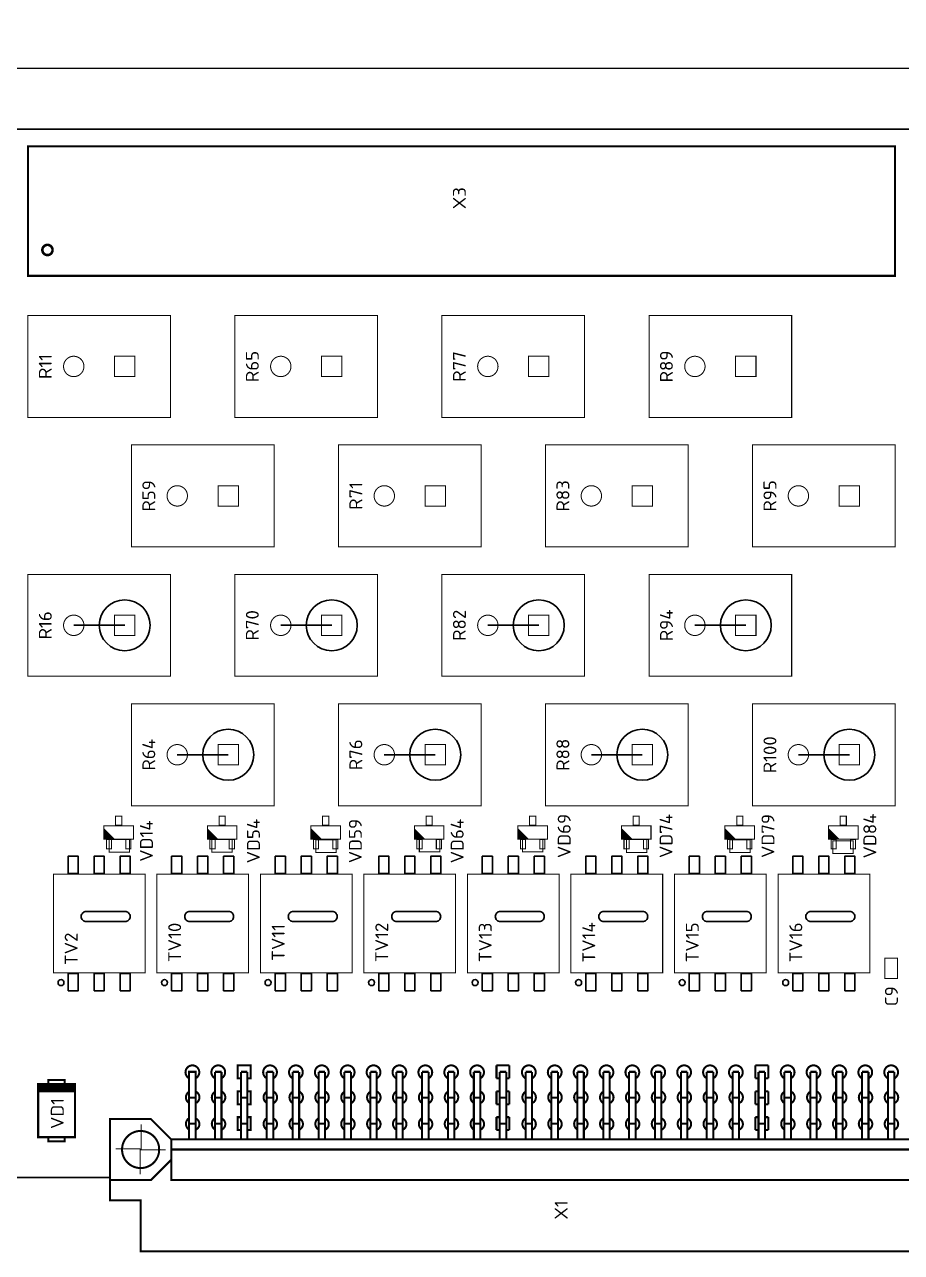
# Model space of a CAD drawing. Header units: millimetres. Extents: x -170 to 383, y 423 to 850.
# Drawn here: x -32.5 to 53.5, y 729.8 to 850.3 of the extents above; entities that cross this region are included whole.
import ezdxf
from ezdxf.enums import TextEntityAlignment as Align

# ---------------------------------------------------------------- set-up
doc = ezdxf.new("R2010")
doc.units = ezdxf.units.MM
doc.layers.add('BOARD', color=7, linetype='Continuous', lineweight=35)
doc.layers.add('TOP', color=7, linetype='Continuous', lineweight=35)
doc.layers.add('РАЗМЕРЫ', color=7, linetype='Continuous')
doc.styles.get("Standard").update_dxf_attribs({"font": 'txt.shx'})
doc.styles.add('ГОСТ 2.304', font='CS_Gost2304.shx')
doc.dimstyles.new('ЕСКД', dxfattribs={"dimscale": 0, "dimtxt": 3, "dimasz": 3, "dimexe": 1.25, "dimexo": 0, "dimtad": 1, "dimtoh": 1, "dimdec": 3, "dimrnd": 0.5, "dimtxsty": 'ГОСТ 2.304', "dimcen": 5, "dimadec": 3, "dimazin": 2, "dimtfac": 0.75, "dimtdec": 4, "dimtmove": 1, "dimatfit": 3, "dimfxl": 1, "dimtolj": 1, "dimarcsym": 0})

# ---------------------------------------------------------------- blocks, each defined once
blk = doc.blocks.new('*D57')
at = {"layer": 'Defpoints', "color": 0}
for p in [(73.25, 846), (-160, 840), (73.25, 840)]:
    blk.add_point(p, dxfattribs=at)
at = {"layer": 'РАЗМЕРЫ', "color": 0, "lineweight": -2}
for p, q in [((-160, 840), (-160, 847.25)), ((73.25, 840), (73.25, 847.25)), ((-157, 846), (70.25, 846))]:
    blk.add_line(p, q, dxfattribs=at)
at = {"layer": 'РАЗМЕРЫ', "color": 0}
for points in [[(-157, 846.5), (-157, 845.5), (-160, 846)], [(70.25, 845.5), (70.25, 846.5), (73.25, 846)]]:
    blk.add_solid(points, dxfattribs=at)
at = {"layer": 'РАЗМЕРЫ', "color": 0, "insert": (-43.38, 848.3), "char_height": 3, "attachment_point": 5, "style": 'ГОСТ 2.304'}
blk.add_mtext('\\A1;233*', dxfattribs=at)

msp = doc.modelspace()

# ---------------------------------------------------------------- linework, layer by layer
at = {"layer": 'BOARD'}
for p, q in [((-160, 840), (73.25, 840)), ((-24.15, 737.13), (-160, 737.13))]:
    msp.add_line(p, q, dxfattribs=at)
for points in [[(-26.479, 762.25), (-22.679, 762.25, 0.414214), (-22.179, 762.75, 0.414214), (-22.679, 763.25), (-26.479, 763.25, 0.414214), (-26.979, 762.75, 0.414214), (-26.479, 762.25)], [(-16.319, 762.25), (-12.519, 762.25, 0.414214), (-12.019, 762.75, 0.414214), (-12.519, 763.25), (-16.319, 763.25, 0.414214), (-16.819, 762.75, 0.414214), (-16.319, 762.25)], [(-6.159, 762.25), (-2.359, 762.25, 0.414214), (-1.859, 762.75, 0.414214), (-2.359, 763.25), (-6.159, 763.25, 0.414214), (-6.659, 762.75, 0.414214), (-6.159, 762.25)], [(4.001, 762.25), (7.801, 762.25, 0.414214), (8.301, 762.75, 0.414214), (7.801, 763.25), (4.001, 763.25, 0.414214), (3.501, 762.75, 0.414214), (4.001, 762.25)], [(14.161, 762.25), (17.961, 762.25, 0.414214), (18.461, 762.75, 0.414214), (17.961, 763.25), (14.161, 763.25, 0.414214), (13.661, 762.75, 0.414214), (14.161, 762.25)], [(24.321, 762.25), (28.121, 762.25, 0.414214), (28.621, 762.75, 0.414214), (28.121, 763.25), (24.321, 763.25, 0.414214), (23.821, 762.75, 0.414214), (24.321, 762.25)], [(34.481, 762.25), (38.281, 762.25, 0.414214), (38.781, 762.75, 0.414214), (38.281, 763.25), (34.481, 763.25, 0.414214), (33.981, 762.75, 0.414214), (34.481, 762.25)], [(44.641, 762.25), (48.441, 762.25, 0.414214), (48.941, 762.75, 0.414214), (48.441, 763.25), (44.641, 763.25, 0.414214), (44.141, 762.75, 0.414214), (44.641, 762.25)]]:
    msp.add_lwpolyline(points, format="xyb", dxfattribs=at)
at = {"layer": 'TOP'}
for p, q in [((-22.714, 791.325), (-27.714, 791.325)), ((-2.394, 791.325), (-7.394, 791.325)), ((17.926, 791.325), (12.926, 791.325)), ((38.246, 791.325), (33.246, 791.325)), ((-12.554, 778.625), (-17.554, 778.625)), ((7.766, 778.625), (2.766, 778.625)), ((28.086, 778.625), (23.086, 778.625)), ((48.406, 778.625), (43.406, 778.625))]:
    msp.add_line(p, q, dxfattribs=at)
for points, const_width in [([(52.891, 825.615), (-32.199, 825.615), (-32.199, 838.315), (52.891, 838.315), (52.891, 825.615)], 0.2), ([(-18.214, 811.725), (-32.214, 811.725), (-32.214, 821.725), (-18.214, 821.725), (-18.214, 811.725)], 0.1), ([(2.106, 811.725), (-11.894, 811.725), (-11.894, 821.725), (2.106, 821.725), (2.106, 811.725)], 0.1), ([(22.426, 811.725), (8.426, 811.725), (8.426, 821.725), (22.426, 821.725), (22.426, 811.725)], 0.1), ([(42.746, 811.725), (28.746, 811.725), (28.746, 821.725), (42.746, 821.725), (42.746, 811.725)], 0.1), ([(-21.714, 815.725), (-23.714, 815.725), (-23.714, 817.725), (-21.714, 817.725), (-21.714, 815.725)], 0.1), ([(-1.394, 815.725), (-3.394, 815.725), (-3.394, 817.725), (-1.394, 817.725), (-1.394, 815.725)], 0.1), ([(18.926, 815.725), (16.926, 815.725), (16.926, 817.725), (18.926, 817.725), (18.926, 815.725)], 0.1), ([(39.246, 815.725), (37.246, 815.725), (37.246, 817.725), (39.246, 817.725), (39.246, 815.725)], 0.1), ([(-8.054, 799.025), (-22.054, 799.025), (-22.054, 809.025), (-8.054, 809.025), (-8.054, 799.025)], 0.1), ([(12.266, 799.025), (-1.734, 799.025), (-1.734, 809.025), (12.266, 809.025), (12.266, 799.025)], 0.1), ([(32.586, 799.025), (18.586, 799.025), (18.586, 809.025), (32.586, 809.025), (32.586, 799.025)], 0.1), ([(52.906, 799.025), (38.906, 799.025), (38.906, 809.025), (52.906, 809.025), (52.906, 799.025)], 0.1), ([(-11.554, 803.025), (-13.554, 803.025), (-13.554, 805.025), (-11.554, 805.025), (-11.554, 803.025)], 0.1), ([(8.766, 803.025), (6.766, 803.025), (6.766, 805.025), (8.766, 805.025), (8.766, 803.025)], 0.1), ([(29.086, 803.025), (27.086, 803.025), (27.086, 805.025), (29.086, 805.025), (29.086, 803.025)], 0.1), ([(49.406, 803.025), (47.406, 803.025), (47.406, 805.025), (49.406, 805.025), (49.406, 803.025)], 0.1), ([(-18.214, 786.325), (-32.214, 786.325), (-32.214, 796.325), (-18.214, 796.325), (-18.214, 786.325)], 0.1), ([(2.106, 786.325), (-11.894, 786.325), (-11.894, 796.325), (2.106, 796.325), (2.106, 786.325)], 0.1), ([(22.426, 786.325), (8.426, 786.325), (8.426, 796.325), (22.426, 796.325), (22.426, 786.325)], 0.1), ([(42.746, 786.325), (28.746, 786.325), (28.746, 796.325), (42.746, 796.325), (42.746, 786.325)], 0.1), ([(-21.714, 790.325), (-23.714, 790.325), (-23.714, 792.325), (-21.714, 792.325), (-21.714, 790.325)], 0.1), ([(-1.394, 790.325), (-3.394, 790.325), (-3.394, 792.325), (-1.394, 792.325), (-1.394, 790.325)], 0.1), ([(18.926, 790.325), (16.926, 790.325), (16.926, 792.325), (18.926, 792.325), (18.926, 790.325)], 0.1), ([(39.246, 790.325), (37.246, 790.325), (37.246, 792.325), (39.246, 792.325), (39.246, 790.325)], 0.1), ([(-8.054, 773.625), (-22.054, 773.625), (-22.054, 783.625), (-8.054, 783.625), (-8.054, 773.625)], 0.1), ([(12.266, 773.625), (-1.734, 773.625), (-1.734, 783.625), (12.266, 783.625), (12.266, 773.625)], 0.1), ([(32.586, 773.625), (18.586, 773.625), (18.586, 783.625), (32.586, 783.625), (32.586, 773.625)], 0.1), ([(52.906, 773.625), (38.906, 773.625), (38.906, 783.625), (52.906, 783.625), (52.906, 773.625)], 0.1), ([(-11.554, 777.625), (-13.554, 777.625), (-13.554, 779.625), (-11.554, 779.625), (-11.554, 777.625)], 0.1), ([(8.766, 777.625), (6.766, 777.625), (6.766, 779.625), (8.766, 779.625), (8.766, 777.625)], 0.1), ([(29.086, 777.625), (27.086, 777.625), (27.086, 779.625), (29.086, 779.625), (29.086, 777.625)], 0.1), ([(49.406, 777.625), (47.406, 777.625), (47.406, 779.625), (49.406, 779.625), (49.406, 777.625)], 0.1), ([(-23.609, 771.705), (-23.609, 772.605), (-23.009, 772.605), (-23.009, 771.705), (-23.609, 771.705)], 0.1), ([(-13.449, 771.705), (-13.449, 772.605), (-12.849, 772.605), (-12.849, 771.705), (-13.449, 771.705)], 0.1), ([(-3.289, 771.705), (-3.289, 772.605), (-2.689, 772.605), (-2.689, 771.705), (-3.289, 771.705)], 0.1), ([(6.871, 771.705), (6.871, 772.605), (7.471, 772.605), (7.471, 771.705), (6.871, 771.705)], 0.1), ([(17.031, 771.705), (17.031, 772.605), (17.631, 772.605), (17.631, 771.705), (17.031, 771.705)], 0.1), ([(27.191, 771.705), (27.191, 772.605), (27.791, 772.605), (27.791, 771.705), (27.191, 771.705)], 0.1), ([(37.351, 771.705), (37.351, 772.605), (37.951, 772.605), (37.951, 771.705), (37.351, 771.705)], 0.1), ([(47.511, 771.705), (47.511, 772.605), (48.111, 772.605), (48.111, 771.705), (47.511, 771.705)], 0.1), ([(-21.859, 770.355), (-24.759, 770.355), (-24.759, 771.655), (-21.859, 771.655), (-21.859, 770.355)], 0.1), ([(-24.759, 771.355), (-23.759, 770.355)], 0.1), ([(-24.759, 771.255), (-23.859, 770.355)], 0.1), ([(-24.759, 771.155), (-23.959, 770.355)], 0.1), ([(-24.759, 771.055), (-24.059, 770.355)], 0.1), ([(-11.699, 770.355), (-14.599, 770.355), (-14.599, 771.655), (-11.699, 771.655), (-11.699, 770.355)], 0.1), ([(-14.599, 771.355), (-13.599, 770.355)], 0.1), ([(-14.599, 771.255), (-13.699, 770.355)], 0.1), ([(-14.599, 771.155), (-13.799, 770.355)], 0.1), ([(-14.599, 771.055), (-13.899, 770.355)], 0.1), ([(-1.539, 770.355), (-4.439, 770.355), (-4.439, 771.655), (-1.539, 771.655), (-1.539, 770.355)], 0.1), ([(-4.439, 771.355), (-3.439, 770.355)], 0.1), ([(-4.439, 771.255), (-3.539, 770.355)], 0.1), ([(-4.439, 771.155), (-3.639, 770.355)], 0.1), ([(-4.439, 771.055), (-3.739, 770.355)], 0.1), ([(8.621, 770.355), (5.721, 770.355), (5.721, 771.655), (8.621, 771.655), (8.621, 770.355)], 0.1), ([(5.721, 771.355), (6.721, 770.355)], 0.1), ([(5.721, 771.255), (6.621, 770.355)], 0.1), ([(5.721, 771.155), (6.521, 770.355)], 0.1), ([(5.721, 771.055), (6.421, 770.355)], 0.1), ([(18.781, 770.355), (15.881, 770.355), (15.881, 771.655), (18.781, 771.655), (18.781, 770.355)], 0.1), ([(15.881, 771.355), (16.881, 770.355)], 0.1), ([(15.881, 771.255), (16.781, 770.355)], 0.1), ([(15.881, 771.155), (16.681, 770.355)], 0.1), ([(15.881, 771.055), (16.581, 770.355)], 0.1), ([(28.941, 770.355), (26.041, 770.355), (26.041, 771.655), (28.941, 771.655), (28.941, 770.355)], 0.1), ([(26.041, 771.355), (27.041, 770.355)], 0.1), ([(26.041, 771.255), (26.941, 770.355)], 0.1), ([(26.041, 771.155), (26.841, 770.355)], 0.1), ([(26.041, 771.055), (26.741, 770.355)], 0.1), ([(39.101, 770.355), (36.201, 770.355), (36.201, 771.655), (39.101, 771.655), (39.101, 770.355)], 0.1), ([(36.201, 771.355), (37.201, 770.355)], 0.1), ([(36.201, 771.255), (37.101, 770.355)], 0.1), ([(36.201, 771.155), (37.001, 770.355)], 0.1), ([(36.201, 771.055), (36.901, 770.355)], 0.1), ([(49.261, 770.355), (46.361, 770.355), (46.361, 771.655), (49.261, 771.655), (49.261, 770.355)], 0.1), ([(46.361, 771.355), (47.361, 770.355)], 0.1), ([(46.361, 771.255), (47.261, 770.355)], 0.1), ([(46.361, 771.155), (47.161, 770.355)], 0.1), ([(46.361, 771.055), (47.061, 770.355)], 0.1), ([(-24.759, 770.955), (-24.159, 770.355)], 0.1), ([(-24.759, 770.855), (-24.259, 770.355)], 0.1), ([(-24.759, 770.755), (-24.359, 770.355)], 0.1), ([(-24.759, 770.655), (-24.459, 770.355)], 0.1), ([(-24.759, 770.555), (-24.509, 770.305), (-24.509, 769.405), (-24.009, 769.405), (-24.009, 770.305), (-24.509, 770.305)], 0.1), ([(-24.759, 770.455), (-24.659, 770.355)], 0.1), ([(-22.2492, 770.3044), (-22.2492, 769.0544), (-24.2492, 769.0544), (-24.2492, 770.3044), (-22.2492, 770.3044)], 0.1), ([(-22.609, 770.305), (-22.609, 769.405), (-22.109, 769.405), (-22.109, 770.305), (-22.609, 770.305)], 0.1), ([(-14.599, 770.955), (-13.999, 770.355)], 0.1), ([(-14.599, 770.855), (-14.099, 770.355)], 0.1), ([(-14.599, 770.755), (-14.199, 770.355)], 0.1), ([(-14.599, 770.655), (-14.299, 770.355)], 0.1), ([(-14.599, 770.555), (-14.349, 770.305), (-14.349, 769.405), (-13.849, 769.405), (-13.849, 770.305), (-14.349, 770.305)], 0.1), ([(-14.599, 770.455), (-14.499, 770.355)], 0.1), ([(-12.1742, 770.3044), (-12.1742, 769.0544), (-14.1742, 769.0544), (-14.1742, 770.3044), (-12.1742, 770.3044)], 0.1), ([(-12.449, 770.305), (-12.449, 769.405), (-11.949, 769.405), (-11.949, 770.305), (-12.449, 770.305)], 0.1), ([(-4.439, 770.955), (-3.839, 770.355)], 0.1), ([(-4.439, 770.855), (-3.939, 770.355)], 0.1), ([(-4.439, 770.755), (-4.039, 770.355)], 0.1), ([(-4.439, 770.655), (-4.139, 770.355)], 0.1), ([(-4.439, 770.555), (-4.189, 770.305), (-4.189, 769.405), (-3.689, 769.405), (-3.689, 770.305), (-4.189, 770.305)], 0.1), ([(-4.439, 770.455), (-4.339, 770.355)], 0.1), ([(-1.9672, 770.2824), (-1.9672, 769.0324), (-3.9672, 769.0324), (-3.9672, 770.2824), (-1.9672, 770.2824)], 0.1), ([(-2.289, 770.305), (-2.289, 769.405), (-1.789, 769.405), (-1.789, 770.305), (-2.289, 770.305)], 0.1), ([(5.721, 770.955), (6.321, 770.355)], 0.1), ([(5.721, 770.855), (6.221, 770.355)], 0.1), ([(5.721, 770.755), (6.121, 770.355)], 0.1), ([(5.721, 770.655), (6.021, 770.355)], 0.1), ([(5.721, 770.555), (5.971, 770.305), (5.971, 769.405), (6.471, 769.405), (6.471, 770.305), (5.971, 770.305)], 0.1), ([(5.721, 770.455), (5.821, 770.355)], 0.1), ([(8.2027, 770.3338), (8.2027, 769.0838), (6.2027, 769.0838), (6.2027, 770.3338), (8.2027, 770.3338)], 0.1), ([(7.871, 770.305), (7.871, 769.405), (8.371, 769.405), (8.371, 770.305), (7.871, 770.305)], 0.1), ([(15.881, 770.955), (16.481, 770.355)], 0.1), ([(15.881, 770.855), (16.381, 770.355)], 0.1), ([(15.881, 770.755), (16.281, 770.355)], 0.1), ([(15.881, 770.655), (16.181, 770.355)], 0.1), ([(15.881, 770.555), (16.131, 770.305), (16.131, 769.405), (16.631, 769.405), (16.631, 770.305), (16.131, 770.305)], 0.1), ([(15.881, 770.455), (15.981, 770.355)], 0.1), ([(18.3293, 770.3546), (18.3293, 769.1046), (16.3293, 769.1046), (16.3293, 770.3546), (18.3293, 770.3546)], 0.1), ([(18.031, 770.305), (18.031, 769.405), (18.531, 769.405), (18.531, 770.305), (18.031, 770.305)], 0.1), ([(26.041, 770.955), (26.641, 770.355)], 0.1), ([(26.041, 770.855), (26.541, 770.355)], 0.1), ([(26.041, 770.755), (26.441, 770.355)], 0.1), ([(26.041, 770.655), (26.341, 770.355)], 0.1), ([(26.041, 770.555), (26.291, 770.305), (26.291, 769.405), (26.791, 769.405), (26.791, 770.305), (26.291, 770.305)], 0.1), ([(26.041, 770.455), (26.141, 770.355)], 0.1), ([(28.5321, 770.2965), (28.5321, 769.0465), (26.5321, 769.0465), (26.5321, 770.2965), (28.5321, 770.2965)], 0.1), ([(28.191, 770.305), (28.191, 769.405), (28.691, 769.405), (28.691, 770.305), (28.191, 770.305)], 0.1), ([(36.201, 770.955), (36.801, 770.355)], 0.1), ([(36.201, 770.855), (36.701, 770.355)], 0.1), ([(36.201, 770.755), (36.601, 770.355)], 0.1), ([(36.201, 770.655), (36.501, 770.355)], 0.1), ([(36.201, 770.555), (36.451, 770.305), (36.451, 769.405), (36.951, 769.405), (36.951, 770.305), (36.451, 770.305)], 0.1), ([(36.201, 770.455), (36.301, 770.355)], 0.1), ([(38.6795, 770.2756), (38.6795, 769.0256), (36.6795, 769.0256), (36.6795, 770.2756), (38.6795, 770.2756)], 0.1), ([(38.351, 770.305), (38.351, 769.405), (38.851, 769.405), (38.851, 770.305), (38.351, 770.305)], 0.1), ([(46.361, 770.955), (46.961, 770.355)], 0.1), ([(46.361, 770.855), (46.861, 770.355)], 0.1), ([(46.361, 770.755), (46.761, 770.355)], 0.1), ([(46.361, 770.655), (46.661, 770.355)], 0.1), ([(46.361, 770.555), (46.611, 770.305), (46.611, 769.405), (47.111, 769.405), (47.111, 770.305), (46.611, 770.305)], 0.1), ([(46.361, 770.455), (46.461, 770.355)], 0.1), ([(48.781, 770.1922), (48.781, 768.9422), (46.781, 768.9422), (46.781, 770.1922), (48.781, 770.1922)], 0.1), ([(48.511, 770.305), (48.511, 769.405), (49.011, 769.405), (49.011, 770.305), (48.511, 770.305)], 0.1), ([(-29.714, 757.215), (-20.714, 757.215), (-20.714, 766.915), (-29.714, 766.915), (-29.714, 757.215)], 0.1), ([(-19.554, 757.215), (-10.554, 757.215), (-10.554, 766.915), (-19.554, 766.915), (-19.554, 757.215)], 0.1), ([(-9.394, 757.215), (-0.394, 757.215), (-0.394, 766.915), (-9.394, 766.915), (-9.394, 757.215)], 0.1), ([(0.766, 757.215), (9.766, 757.215), (9.766, 766.915), (0.766, 766.915), (0.766, 757.215)], 0.1), ([(10.926, 757.215), (19.926, 757.215), (19.926, 766.915), (10.926, 766.915), (10.926, 757.215)], 0.1), ([(21.086, 757.215), (30.086, 757.215), (30.086, 766.915), (21.086, 766.915), (21.086, 757.215)], 0.1), ([(31.246, 757.215), (40.246, 757.215), (40.246, 766.915), (31.246, 766.915), (31.246, 757.215)], 0.1), ([(41.406, 757.215), (50.406, 757.215), (50.406, 766.915), (41.406, 766.915), (41.406, 757.215)], 0.1), ([(53.135, 756.67), (51.885, 756.67), (51.885, 758.67), (53.135, 758.67), (53.135, 756.67)], 0.1), ([(-11.308, 746.875), (-11.625, 746.875), (-11.625, 748.145), (-10.355, 748.145), (-10.355, 746.875), (-10.672, 746.875)], 0.2), ([(13.775, 746.875), (13.775, 748.145)], 0.2), ([(13.775, 748.145), (15.045, 748.145)], 0.2), ([(15.045, 748.145), (15.045, 746.875)], 0.2), ([(39.175, 746.875), (39.175, 748.145)], 0.2), ([(39.175, 748.145), (40.445, 748.145)], 0.2), ([(40.445, 748.145), (40.445, 746.875)], 0.2), ([(-16.388, 740.843), (-16.388, 747.51), (-15.752, 747.51), (-15.752, 740.843)], 0.2), ([(-13.848, 747.51), (-13.212, 747.51)], 0.2), ([(-13.848, 740.843), (-13.848, 747.51)], 0.2), ([(-13.212, 747.51), (-13.212, 740.843)], 0.2), ([(-11.308, 747.51), (-10.672, 747.51)], 0.2), ([(-11.308, 740.843), (-11.308, 747.51)], 0.2), ([(-10.672, 747.51), (-10.672, 740.843)], 0.2), ([(-8.768, 747.51), (-8.132, 747.51)], 0.2), ([(-8.768, 740.843), (-8.768, 747.51)], 0.2), ([(-8.132, 747.51), (-8.132, 740.843)], 0.2), ([(-6.228, 747.51), (-5.592, 747.51)], 0.2), ([(-6.228, 740.843), (-6.228, 747.51)], 0.2), ([(-5.592, 747.51), (-5.592, 740.843)], 0.2), ([(-3.688, 747.51), (-3.052, 747.51)], 0.2), ([(-3.688, 740.843), (-3.688, 747.51)], 0.2), ([(-3.052, 747.51), (-3.052, 740.843)], 0.2), ([(-1.148, 747.51), (-0.512, 747.51)], 0.2), ([(-1.148, 740.843), (-1.148, 747.51)], 0.2), ([(-0.512, 747.51), (-0.512, 740.843)], 0.2), ([(1.392, 747.51), (2.028, 747.51)], 0.2), ([(1.392, 740.843), (1.392, 747.51)], 0.2), ([(2.028, 747.51), (2.028, 740.843)], 0.2), ([(3.932, 747.51), (4.568, 747.51)], 0.2), ([(3.932, 740.843), (3.932, 747.51)], 0.2), ([(4.568, 747.51), (4.568, 740.843)], 0.2), ([(6.472, 747.51), (7.108, 747.51)], 0.2), ([(6.472, 740.843), (6.472, 747.51)], 0.2), ([(7.108, 747.51), (7.108, 740.843)], 0.2), ([(9.012, 747.51), (9.648, 747.51)], 0.2), ([(9.012, 740.843), (9.012, 747.51)], 0.2), ([(9.648, 747.51), (9.648, 740.843)], 0.2), ([(11.552, 747.51), (12.188, 747.51)], 0.2), ([(11.552, 740.843), (11.552, 747.51)], 0.2), ([(12.188, 747.51), (12.188, 740.843)], 0.2), ([(14.092, 747.51), (14.728, 747.51)], 0.2), ([(14.092, 740.843), (14.092, 747.51)], 0.2), ([(14.728, 747.51), (14.728, 740.843)], 0.2), ([(16.632, 747.51), (17.268, 747.51)], 0.2), ([(16.632, 740.843), (16.632, 747.51)], 0.2), ([(17.268, 747.51), (17.268, 740.843)], 0.2), ([(19.172, 747.51), (19.808, 747.51)], 0.2), ([(19.172, 740.843), (19.172, 747.51)], 0.2), ([(19.808, 747.51), (19.808, 740.843)], 0.2), ([(21.712, 747.51), (22.348, 747.51)], 0.2), ([(21.712, 740.843), (21.712, 747.51)], 0.2), ([(22.348, 747.51), (22.348, 740.843)], 0.2), ([(24.252, 747.51), (24.888, 747.51)], 0.2), ([(24.252, 740.843), (24.252, 747.51)], 0.2), ([(24.888, 747.51), (24.888, 740.843)], 0.2), ([(26.792, 747.51), (27.428, 747.51)], 0.2), ([(26.792, 740.843), (26.792, 747.51)], 0.2), ([(27.428, 747.51), (27.428, 740.843)], 0.2), ([(29.332, 747.51), (29.968, 747.51)], 0.2), ([(29.332, 740.843), (29.332, 747.51)], 0.2), ([(29.968, 747.51), (29.968, 740.843)], 0.2), ([(31.872, 747.51), (32.508, 747.51)], 0.2), ([(31.872, 740.843), (31.872, 747.51)], 0.2), ([(32.508, 747.51), (32.508, 740.843)], 0.2), ([(34.412, 747.51), (35.048, 747.51)], 0.2), ([(34.412, 740.843), (34.412, 747.51)], 0.2), ([(35.048, 747.51), (35.048, 740.843)], 0.2), ([(36.952, 747.51), (37.588, 747.51)], 0.2), ([(36.952, 740.843), (36.952, 747.51)], 0.2), ([(37.588, 747.51), (37.588, 740.843)], 0.2), ([(39.492, 747.51), (40.128, 747.51)], 0.2), ([(39.492, 740.843), (39.492, 747.51)], 0.2), ([(40.128, 747.51), (40.128, 740.843)], 0.2), ([(42.032, 747.51), (42.668, 747.51)], 0.2), ([(42.032, 740.843), (42.032, 747.51)], 0.2), ([(42.668, 747.51), (42.668, 740.843)], 0.2), ([(44.572, 747.51), (45.208, 747.51)], 0.2), ([(44.572, 740.843), (44.572, 747.51)], 0.2), ([(45.208, 747.51), (45.208, 740.843)], 0.2), ([(47.112, 747.51), (47.748, 747.51)], 0.2), ([(47.112, 740.843), (47.112, 747.51)], 0.2), ([(47.748, 747.51), (47.748, 740.843)], 0.2), ([(49.652, 747.51), (50.288, 747.51)], 0.2), ([(49.652, 740.843), (49.652, 747.51)], 0.2), ([(50.288, 747.51), (50.288, 740.843)], 0.2), ([(52.192, 747.51), (52.828, 747.51)], 0.2), ([(52.192, 740.843), (52.192, 747.51)], 0.2), ([(52.828, 747.51), (52.828, 740.843)], 0.2), ([(-31.207, 746.3), (-27.603, 746.3), (-27.603, 741.1), (-31.207, 741.1), (-31.207, 746.3)], 0.2), ([(-31.207, 746.2), (-27.603, 746.2)], 0.2), ([(-31.207, 746.1), (-27.603, 746.1)], 0.2), ([(-31.207, 746), (-27.603, 746)], 0.2), ([(-31.207, 745.9), (-27.603, 745.9)], 0.2), ([(-31.207, 745.8), (-27.603, 745.8)], 0.2), ([(-31.207, 745.7), (-27.603, 745.7)], 0.2), ([(-28.605, 746.3), (-28.605, 746.7), (-30.205, 746.7), (-30.205, 746.1)], 0.2), ([(14.092, 746.875), (13.775, 746.875)], 0.2), ([(15.045, 746.875), (14.728, 746.875)], 0.2), ([(39.492, 746.875), (39.175, 746.875)], 0.2), ([(40.445, 746.875), (40.128, 746.875)], 0.2), ([(-31.207, 745.6), (-27.603, 745.6)], 0.2), ([(-16.388, 744.97), (-15.752, 744.97)], 0.2), ([(-13.848, 744.97), (-13.212, 744.97)], 0.2), ([(-11.308, 744.335), (-11.625, 744.335), (-11.625, 745.605), (-11.308, 745.605)], 0.2), ([(-11.308, 744.97), (-10.672, 744.97)], 0.2), ([(-10.672, 745.605), (-10.355, 745.605), (-10.355, 744.335), (-10.672, 744.335)], 0.2), ([(-8.768, 744.97), (-8.132, 744.97)], 0.2), ([(-6.228, 744.97), (-5.592, 744.97)], 0.2), ([(-3.688, 744.97), (-3.052, 744.97)], 0.2), ([(-1.148, 744.97), (-0.512, 744.97)], 0.2), ([(1.392, 744.97), (2.028, 744.97)], 0.2), ([(3.932, 744.97), (4.568, 744.97)], 0.2), ([(6.472, 744.97), (7.108, 744.97)], 0.2), ([(9.012, 744.97), (9.648, 744.97)], 0.2), ([(11.552, 744.97), (12.188, 744.97)], 0.2), ([(13.775, 745.605), (14.092, 745.605)], 0.2), ([(13.775, 744.335), (13.775, 745.605)], 0.2), ([(14.092, 744.97), (14.728, 744.97)], 0.2), ([(14.728, 745.605), (15.045, 745.605)], 0.2), ([(15.045, 745.605), (15.045, 744.335)], 0.2), ([(16.632, 744.97), (17.268, 744.97)], 0.2), ([(19.172, 744.97), (19.808, 744.97)], 0.2), ([(21.712, 744.97), (22.348, 744.97)], 0.2), ([(24.252, 744.97), (24.888, 744.97)], 0.2), ([(26.792, 744.97), (27.428, 744.97)], 0.2), ([(29.332, 744.97), (29.968, 744.97)], 0.2), ([(31.872, 744.97), (32.508, 744.97)], 0.2), ([(34.412, 744.97), (35.048, 744.97)], 0.2), ([(36.952, 744.97), (37.588, 744.97)], 0.2), ([(39.175, 745.605), (39.492, 745.605)], 0.2), ([(39.175, 744.335), (39.175, 745.605)], 0.2), ([(39.492, 744.97), (40.128, 744.97)], 0.2), ([(40.128, 745.605), (40.445, 745.605)], 0.2), ([(40.445, 745.605), (40.445, 744.335)], 0.2), ([(42.032, 744.97), (42.668, 744.97)], 0.2), ([(44.572, 744.97), (45.208, 744.97)], 0.2), ([(47.112, 744.97), (47.748, 744.97)], 0.2), ([(49.652, 744.97), (50.288, 744.97)], 0.2), ([(52.192, 744.97), (52.828, 744.97)], 0.2), ([(14.092, 744.335), (13.775, 744.335)], 0.2), ([(15.045, 744.335), (14.728, 744.335)], 0.2), ([(39.492, 744.335), (39.175, 744.335)], 0.2), ([(40.445, 744.335), (40.128, 744.335)], 0.2), ([(63.85, 729.89), (-21.15, 729.89), (-21.15, 734.89), (-24.15, 734.89), (-24.15, 742.89), (-20.15, 742.89), (-18.15, 740.89), (64.85, 740.89), (66.85, 742.89), (70.85, 742.89), (70.85, 734.89), (67.85, 734.89), (67.85, 729.89), (63.85, 729.89)], 0.2), ([(-21.1, 742.355), (-21.1, 739.955), (-21.15, 739.905), (-21.15, 739.89), (-21.185, 739.855), (-21.2, 739.855), (-21.2, 737.455)], 0.1), ([(-16.388, 742.43), (-15.752, 742.43)], 0.2), ([(-13.848, 742.43), (-13.212, 742.43)], 0.2), ([(-11.308, 741.795), (-11.625, 741.795), (-11.625, 743.065), (-11.308, 743.065)], 0.2), ([(-11.308, 742.43), (-10.672, 742.43)], 0.2), ([(-10.672, 743.065), (-10.355, 743.065), (-10.355, 741.795), (-10.672, 741.795)], 0.2), ([(-8.768, 742.43), (-8.132, 742.43)], 0.2), ([(-6.228, 742.43), (-5.592, 742.43)], 0.2), ([(-3.688, 742.43), (-3.052, 742.43)], 0.2), ([(-1.148, 742.43), (-0.512, 742.43)], 0.2), ([(1.392, 742.43), (2.028, 742.43)], 0.2), ([(3.932, 742.43), (4.568, 742.43)], 0.2), ([(6.472, 742.43), (7.108, 742.43)], 0.2), ([(9.012, 742.43), (9.648, 742.43)], 0.2), ([(11.552, 742.43), (12.188, 742.43)], 0.2), ([(13.775, 741.795), (13.775, 743.065)], 0.2), ([(13.775, 743.065), (14.092, 743.065)], 0.2), ([(14.092, 742.43), (14.728, 742.43)], 0.2), ([(14.728, 743.065), (15.045, 743.065)], 0.2), ([(15.045, 743.065), (15.045, 741.795)], 0.2), ([(16.632, 742.43), (17.268, 742.43)], 0.2), ([(19.172, 742.43), (19.808, 742.43)], 0.2), ([(21.712, 742.43), (22.348, 742.43)], 0.2), ([(24.252, 742.43), (24.888, 742.43)], 0.2), ([(26.792, 742.43), (27.428, 742.43)], 0.2), ([(29.332, 742.43), (29.968, 742.43)], 0.2), ([(31.872, 742.43), (32.508, 742.43)], 0.2), ([(34.412, 742.43), (35.048, 742.43)], 0.2), ([(36.952, 742.43), (37.588, 742.43)], 0.2), ([(39.175, 741.795), (39.175, 743.065)], 0.2), ([(39.175, 743.065), (39.492, 743.065)], 0.2), ([(39.492, 742.43), (40.128, 742.43)], 0.2), ([(40.128, 743.065), (40.445, 743.065)], 0.2), ([(40.445, 743.065), (40.445, 741.795)], 0.2), ([(42.032, 742.43), (42.668, 742.43)], 0.2), ([(44.572, 742.43), (45.208, 742.43)], 0.2), ([(47.112, 742.43), (47.748, 742.43)], 0.2), ([(49.652, 742.43), (50.288, 742.43)], 0.2), ([(52.192, 742.43), (52.828, 742.43)], 0.2), ([(-28.605, 741.1), (-28.605, 740.7), (-30.205, 740.7), (-30.205, 741.1)], 0.2), ([(-18.15, 739.89), (64.85, 739.89), (64.85, 736.89), (-18.15, 736.89), (-18.15, 740.89)], 0.2), ([(14.092, 741.795), (13.775, 741.795)], 0.2), ([(15.045, 741.795), (14.728, 741.795)], 0.2), ([(39.492, 741.795), (39.175, 741.795)], 0.2), ([(40.445, 741.795), (40.128, 741.795)], 0.2), ([(-23.6, 739.955), (-21.2, 739.955), (-21.15, 739.905), (-21.15, 739.89), (-21.115, 739.855), (-18.7, 739.855)], 0.1), ([(-18.15, 738.89), (-20.15, 736.89), (-24.15, 736.89)], 0.2)]:
    msp.add_lwpolyline(points, dxfattribs=dict(at, const_width=const_width))
for points, const_width in [([(-30.294, 828.28, 1), (-30.294, 828.03, 1), (-30.294, 828.28)], 1), ([(-27.714, 817.725, 1), (-27.714, 815.725, 1), (-27.714, 817.725)], 0.1), ([(-7.394, 817.725, 1), (-7.394, 815.725, 1), (-7.394, 817.725)], 0.1), ([(12.926, 817.725, 1), (12.926, 815.725, 1), (12.926, 817.725)], 0.1), ([(33.246, 817.725, 1), (33.246, 815.725, 1), (33.246, 817.725)], 0.1), ([(-17.554, 805.025, 1), (-17.554, 803.025, 1), (-17.554, 805.025)], 0.1), ([(2.766, 805.025, 1), (2.766, 803.025, 1), (2.766, 805.025)], 0.1), ([(23.086, 805.025, 1), (23.086, 803.025, 1), (23.086, 805.025)], 0.1), ([(43.406, 805.025, 1), (43.406, 803.025, 1), (43.406, 805.025)], 0.1), ([(-27.714, 792.325, 1), (-27.714, 790.325, 1), (-27.714, 792.325)], 0.1), ([(-7.394, 792.325, 1), (-7.394, 790.325, 1), (-7.394, 792.325)], 0.1), ([(12.926, 792.325, 1), (12.926, 790.325, 1), (12.926, 792.325)], 0.1), ([(33.246, 792.325, 1), (33.246, 790.325, 1), (33.246, 792.325)], 0.1), ([(-17.554, 779.625, 1), (-17.554, 777.625, 1), (-17.554, 779.625)], 0.1), ([(2.766, 779.625, 1), (2.766, 777.625, 1), (2.766, 779.625)], 0.1), ([(23.086, 779.625, 1), (23.086, 777.625, 1), (23.086, 779.625)], 0.1), ([(43.406, 779.625, 1), (43.406, 777.625, 1), (43.406, 779.625)], 0.1), ([(-16.388, 746.875, -3.994451), (-15.752, 746.875)], 0.2), ([(-13.848, 746.875, -3.994451), (-13.212, 746.875)], 0.2), ([(-8.768, 746.875, -3.994451), (-8.132, 746.875)], 0.2), ([(-6.228, 746.875, -3.994451), (-5.592, 746.875)], 0.2), ([(-3.688, 746.875, -3.994451), (-3.052, 746.875)], 0.2), ([(-1.148, 746.875, -3.994451), (-0.512, 746.875)], 0.2), ([(1.392, 746.875, -3.994451), (2.028, 746.875)], 0.2), ([(3.932, 746.875, -3.994451), (4.568, 746.875)], 0.2), ([(6.472, 746.875, -3.994451), (7.108, 746.875)], 0.2), ([(9.012, 746.875, -3.994451), (9.648, 746.875)], 0.2), ([(11.552, 746.875, -3.994451), (12.188, 746.875)], 0.2), ([(16.632, 746.875, -3.994451), (17.268, 746.875)], 0.2), ([(19.172, 746.875, -3.994451), (19.808, 746.875)], 0.2), ([(21.712, 746.875, -3.994451), (22.348, 746.875)], 0.2), ([(24.252, 746.875, -3.994451), (24.888, 746.875)], 0.2), ([(26.792, 746.875, -3.994451), (27.428, 746.875)], 0.2), ([(29.332, 746.875, -3.994451), (29.968, 746.875)], 0.2), ([(31.872, 746.875, -3.994451), (32.508, 746.875)], 0.2), ([(34.412, 746.875, -3.994451), (35.048, 746.875)], 0.2), ([(36.952, 746.875, -3.994451), (37.588, 746.875)], 0.2), ([(42.032, 746.875, -3.994451), (42.668, 746.875)], 0.2), ([(44.572, 746.875, -3.994451), (45.208, 746.875)], 0.2), ([(47.112, 746.875, -3.994451), (47.748, 746.875)], 0.2), ([(49.652, 746.875, -3.994451), (50.288, 746.875)], 0.2), ([(52.192, 746.875, -3.994451), (52.828, 746.875)], 0.2), ([(-16.4, 744.455, -0.548946), (-16.4, 745.555)], 0.2), ([(-15.674, 744.471, 0.566199), (-15.7, 745.555)], 0.2), ([(-13.86, 744.455, -0.548946), (-13.86, 745.555)], 0.2), ([(-13.134, 744.471, 0.566199), (-13.16, 745.555)], 0.2), ([(-8.78, 744.455, -0.548946), (-8.78, 745.555)], 0.2), ([(-8.054, 744.471, 0.566199), (-8.08, 745.555)], 0.2), ([(-6.24, 744.455, -0.548946), (-6.24, 745.555)], 0.2), ([(-5.514, 744.471, 0.566199), (-5.54, 745.555)], 0.2), ([(-3.7, 744.455, -0.548946), (-3.7, 745.555)], 0.2), ([(-2.974, 744.471, 0.566199), (-3, 745.555)], 0.2), ([(-1.16, 744.455, -0.548946), (-1.16, 745.555)], 0.2), ([(-0.434, 744.471, 0.566199), (-0.46, 745.555)], 0.2), ([(1.38, 744.455, -0.548946), (1.38, 745.555)], 0.2), ([(2.106, 744.471, 0.566199), (2.08, 745.555)], 0.2), ([(3.92, 744.455, -0.548946), (3.92, 745.555)], 0.2), ([(4.646, 744.471, 0.566199), (4.62, 745.555)], 0.2), ([(6.46, 744.455, -0.548946), (6.46, 745.555)], 0.2), ([(7.186, 744.471, 0.566199), (7.16, 745.555)], 0.2), ([(9, 744.455, -0.548946), (9, 745.555)], 0.2), ([(9.726, 744.471, 0.566199), (9.7, 745.555)], 0.2), ([(11.54, 744.455, -0.548946), (11.54, 745.555)], 0.2), ([(12.266, 744.471, 0.566199), (12.24, 745.555)], 0.2), ([(16.62, 744.455, -0.548946), (16.62, 745.555)], 0.2), ([(17.346, 744.471, 0.566199), (17.32, 745.555)], 0.2), ([(19.16, 744.455, -0.548946), (19.16, 745.555)], 0.2), ([(19.886, 744.471, 0.566199), (19.86, 745.555)], 0.2), ([(21.7, 744.455, -0.548946), (21.7, 745.555)], 0.2), ([(22.426, 744.471, 0.566199), (22.4, 745.555)], 0.2), ([(24.24, 744.455, -0.548946), (24.24, 745.555)], 0.2), ([(24.966, 744.471, 0.566199), (24.94, 745.555)], 0.2), ([(26.78, 744.455, -0.548946), (26.78, 745.555)], 0.2), ([(27.506, 744.471, 0.566199), (27.48, 745.555)], 0.2), ([(29.32, 744.455, -0.548946), (29.32, 745.555)], 0.2), ([(30.046, 744.471, 0.566199), (30.02, 745.555)], 0.2), ([(31.86, 744.455, -0.548946), (31.86, 745.555)], 0.2), ([(32.586, 744.471, 0.566199), (32.56, 745.555)], 0.2), ([(34.4, 744.455, -0.548946), (34.4, 745.555)], 0.2), ([(35.126, 744.471, 0.566199), (35.1, 745.555)], 0.2), ([(36.94, 744.455, -0.548946), (36.94, 745.555)], 0.2), ([(37.666, 744.471, 0.566199), (37.64, 745.555)], 0.2), ([(42.02, 744.455, -0.548946), (42.02, 745.555)], 0.2), ([(42.746, 744.471, 0.566199), (42.72, 745.555)], 0.2), ([(44.56, 744.455, -0.548946), (44.56, 745.555)], 0.2), ([(45.286, 744.471, 0.566199), (45.26, 745.555)], 0.2), ([(47.1, 744.455, -0.548946), (47.1, 745.555)], 0.2), ([(47.826, 744.471, 0.566199), (47.8, 745.555)], 0.2), ([(49.64, 744.455, -0.548946), (49.64, 745.555)], 0.2), ([(50.366, 744.471, 0.566199), (50.34, 745.555)], 0.2), ([(52.18, 744.455, -0.548946), (52.18, 745.555)], 0.2), ([(52.906, 744.471, 0.566199), (52.88, 745.555)], 0.2), ([(-16.4, 741.855, -0.548946), (-16.4, 742.955)], 0.2), ([(-15.7, 741.855, 0.663793), (-15.8, 742.955)], 0.2), ([(-13.86, 741.855, -0.548946), (-13.86, 742.955)], 0.2), ([(-13.16, 741.855, 0.663793), (-13.26, 742.955)], 0.2), ([(-8.78, 741.855, -0.548946), (-8.78, 742.955)], 0.2), ([(-8.08, 741.855, 0.663793), (-8.18, 742.955)], 0.2), ([(-6.24, 741.855, -0.548946), (-6.24, 742.955)], 0.2), ([(-5.54, 741.855, 0.663793), (-5.64, 742.955)], 0.2), ([(-3.7, 741.855, -0.548946), (-3.7, 742.955)], 0.2), ([(-3, 741.855, 0.663793), (-3.1, 742.955)], 0.2), ([(-1.16, 741.855, -0.548946), (-1.16, 742.955)], 0.2), ([(-0.46, 741.855, 0.663793), (-0.56, 742.955)], 0.2), ([(1.38, 741.855, -0.548946), (1.38, 742.955)], 0.2), ([(2.08, 741.855, 0.663793), (1.98, 742.955)], 0.2), ([(3.92, 741.855, -0.548946), (3.92, 742.955)], 0.2), ([(4.62, 741.855, 0.663793), (4.52, 742.955)], 0.2), ([(6.46, 741.855, -0.548946), (6.46, 742.955)], 0.2), ([(7.16, 741.855, 0.663793), (7.06, 742.955)], 0.2), ([(9, 741.855, -0.548946), (9, 742.955)], 0.2), ([(9.7, 741.855, 0.663793), (9.6, 742.955)], 0.2), ([(11.54, 741.855, -0.548946), (11.54, 742.955)], 0.2), ([(12.24, 741.855, 0.663793), (12.14, 742.955)], 0.2), ([(16.62, 741.855, -0.548946), (16.62, 742.955)], 0.2), ([(17.32, 741.855, 0.663793), (17.22, 742.955)], 0.2), ([(19.16, 741.855, -0.548946), (19.16, 742.955)], 0.2), ([(19.86, 741.855, 0.663793), (19.76, 742.955)], 0.2), ([(21.7, 741.855, -0.548946), (21.7, 742.955)], 0.2), ([(22.4, 741.855, 0.663793), (22.3, 742.955)], 0.2), ([(24.24, 741.855, -0.548946), (24.24, 742.955)], 0.2), ([(24.94, 741.855, 0.663793), (24.84, 742.955)], 0.2), ([(26.78, 741.855, -0.548946), (26.78, 742.955)], 0.2), ([(27.48, 741.855, 0.663793), (27.38, 742.955)], 0.2), ([(29.32, 741.855, -0.548946), (29.32, 742.955)], 0.2), ([(30.02, 741.855, 0.663793), (29.92, 742.955)], 0.2), ([(31.86, 741.855, -0.548946), (31.86, 742.955)], 0.2), ([(32.56, 741.855, 0.663793), (32.46, 742.955)], 0.2), ([(34.4, 741.855, -0.548946), (34.4, 742.955)], 0.2), ([(35.1, 741.855, 0.663793), (35, 742.955)], 0.2), ([(36.94, 741.855, -0.548946), (36.94, 742.955)], 0.2), ([(37.64, 741.855, 0.663793), (37.54, 742.955)], 0.2), ([(42.02, 741.855, -0.548946), (42.02, 742.955)], 0.2), ([(42.72, 741.855, 0.663793), (42.62, 742.955)], 0.2), ([(44.56, 741.855, -0.548946), (44.56, 742.955)], 0.2), ([(45.26, 741.855, 0.663793), (45.16, 742.955)], 0.2), ([(47.1, 741.855, -0.548946), (47.1, 742.955)], 0.2), ([(47.8, 741.855, 0.663793), (47.7, 742.955)], 0.2), ([(49.64, 741.855, -0.548946), (49.64, 742.955)], 0.2), ([(50.34, 741.855, 0.663793), (50.24, 742.955)], 0.2), ([(52.18, 741.855, -0.548946), (52.18, 742.955)], 0.2), ([(52.88, 741.855, 0.663793), (52.78, 742.955)], 0.2), ([(-21.15, 741.711, 1), (-21.15, 738.069, 1), (-21.15, 741.711)], 0.2)]:
    msp.add_lwpolyline(points, format="xyb", dxfattribs=dict(at, const_width=const_width))
for points in [[(-28.264, 766.965), (-27.264, 766.965), (-27.264, 768.665), (-28.264, 768.665)], [(-25.714, 766.965), (-24.714, 766.965), (-24.714, 768.665), (-25.714, 768.665)], [(-23.164, 766.965), (-22.164, 766.965), (-22.164, 768.665), (-23.164, 768.665)], [(-18.104, 766.965), (-17.104, 766.965), (-17.104, 768.665), (-18.104, 768.665)], [(-15.554, 766.965), (-14.554, 766.965), (-14.554, 768.665), (-15.554, 768.665)], [(-13.004, 766.965), (-12.004, 766.965), (-12.004, 768.665), (-13.004, 768.665)], [(-7.944, 766.965), (-6.944, 766.965), (-6.944, 768.665), (-7.944, 768.665)], [(-5.394, 766.965), (-4.394, 766.965), (-4.394, 768.665), (-5.394, 768.665)], [(-2.844, 766.965), (-1.844, 766.965), (-1.844, 768.665), (-2.844, 768.665)], [(2.216, 766.965), (3.216, 766.965), (3.216, 768.665), (2.216, 768.665)], [(4.766, 766.965), (5.766, 766.965), (5.766, 768.665), (4.766, 768.665)], [(7.316, 766.965), (8.316, 766.965), (8.316, 768.665), (7.316, 768.665)], [(12.376, 766.965), (13.376, 766.965), (13.376, 768.665), (12.376, 768.665)], [(14.926, 766.965), (15.926, 766.965), (15.926, 768.665), (14.926, 768.665)], [(17.476, 766.965), (18.476, 766.965), (18.476, 768.665), (17.476, 768.665)], [(22.536, 766.965), (23.536, 766.965), (23.536, 768.665), (22.536, 768.665)], [(25.086, 766.965), (26.086, 766.965), (26.086, 768.665), (25.086, 768.665)], [(27.636, 766.965), (28.636, 766.965), (28.636, 768.665), (27.636, 768.665)], [(32.696, 766.965), (33.696, 766.965), (33.696, 768.665), (32.696, 768.665)], [(35.246, 766.965), (36.246, 766.965), (36.246, 768.665), (35.246, 768.665)], [(37.796, 766.965), (38.796, 766.965), (38.796, 768.665), (37.796, 768.665)], [(42.856, 766.965), (43.856, 766.965), (43.856, 768.665), (42.856, 768.665)], [(45.406, 766.965), (46.406, 766.965), (46.406, 768.665), (45.406, 768.665)], [(47.956, 766.965), (48.956, 766.965), (48.956, 768.665), (47.956, 768.665)], [(-28.264, 755.465), (-27.264, 755.465), (-27.264, 757.165), (-28.264, 757.165)], [(-25.714, 755.465), (-24.714, 755.465), (-24.714, 757.165), (-25.714, 757.165)], [(-23.164, 755.465), (-22.164, 755.465), (-22.164, 757.165), (-23.164, 757.165)], [(-18.104, 755.465), (-17.104, 755.465), (-17.104, 757.165), (-18.104, 757.165)], [(-15.554, 755.465), (-14.554, 755.465), (-14.554, 757.165), (-15.554, 757.165)], [(-13.004, 755.465), (-12.004, 755.465), (-12.004, 757.165), (-13.004, 757.165)], [(-7.944, 755.465), (-6.944, 755.465), (-6.944, 757.165), (-7.944, 757.165)], [(-5.394, 755.465), (-4.394, 755.465), (-4.394, 757.165), (-5.394, 757.165)], [(-2.844, 755.465), (-1.844, 755.465), (-1.844, 757.165), (-2.844, 757.165)], [(2.216, 755.465), (3.216, 755.465), (3.216, 757.165), (2.216, 757.165)], [(4.766, 755.465), (5.766, 755.465), (5.766, 757.165), (4.766, 757.165)], [(7.316, 755.465), (8.316, 755.465), (8.316, 757.165), (7.316, 757.165)], [(12.376, 755.465), (13.376, 755.465), (13.376, 757.165), (12.376, 757.165)], [(14.926, 755.465), (15.926, 755.465), (15.926, 757.165), (14.926, 757.165)], [(17.476, 755.465), (18.476, 755.465), (18.476, 757.165), (17.476, 757.165)], [(22.536, 755.465), (23.536, 755.465), (23.536, 757.165), (22.536, 757.165)], [(25.086, 755.465), (26.086, 755.465), (26.086, 757.165), (25.086, 757.165)], [(27.636, 755.465), (28.636, 755.465), (28.636, 757.165), (27.636, 757.165)], [(32.696, 755.465), (33.696, 755.465), (33.696, 757.165), (32.696, 757.165)], [(35.246, 755.465), (36.246, 755.465), (36.246, 757.165), (35.246, 757.165)], [(37.796, 755.465), (38.796, 755.465), (38.796, 757.165), (37.796, 757.165)], [(42.856, 755.465), (43.856, 755.465), (43.856, 757.165), (42.856, 757.165)], [(45.406, 755.465), (46.406, 755.465), (46.406, 757.165), (45.406, 757.165)], [(47.956, 755.465), (48.956, 755.465), (48.956, 757.165), (47.956, 757.165)]]:
    msp.add_lwpolyline(points, close=True, dxfattribs=at)
for points in [[(-28.964, 756.557, 1), (-28.964, 755.973, 1)], [(-18.804, 756.557, 1), (-18.804, 755.973, 1)], [(-8.644, 756.557, 1), (-8.644, 755.973, 1)], [(1.516, 756.557, 1), (1.516, 755.973, 1)], [(11.676, 756.557, 1), (11.676, 755.973, 1)], [(21.836, 756.557, 1), (21.836, 755.973, 1)], [(31.996, 756.557, 1), (31.996, 755.973, 1)], [(42.156, 756.557, 1), (42.156, 755.973, 1)]]:
    msp.add_lwpolyline(points, format="xyb", close=True, dxfattribs=at)
for centre in [(-22.714, 791.325), (-2.394, 791.325), (17.926, 791.325), (38.246, 791.325), (-12.554, 778.625), (7.766, 778.625), (28.086, 778.625), (48.406, 778.625)]:
    msp.add_circle(centre, 2.5, dxfattribs=at)

# ---------------------------------------------------------------- texts
at = {"layer": 'TOP', "width": 1.019685}
for s, p in [('X3', (10.77, 833.235)), ('R65', (-9.551, 816.725)), ('R77', (10.769, 816.725)), ('R89', (31.089, 816.725)), ('R11', (-29.871, 816.725)), ('R59', (-19.711, 804.025)), ('R71', (0.609, 804.025)), ('R83', (20.929, 804.025)), ('R95', (41.249, 804.025)), ('R94', (31.089, 791.325)), ('R16', (-29.871, 791.325)), ('R70', (-9.551, 791.325)), ('R82', (10.769, 791.325)), ('R64', (-19.711, 778.625)), ('R76', (0.609, 778.625)), ('R88', (20.929, 778.625)), ('R100', (41.249, 778.625)), ('VD54', (-9.445, 770.155)), ('VD64', (10.555, 770.155)), ('VD69', (21.055, 770.655)), ('VD74', (31.055, 770.655)), ('VD79', (41.055, 770.655)), ('VD84', (51.055, 770.655)), ('VD14', (-19.945, 770.155)), ('VD59', (0.555, 770.155)), ('TV10', (-17.17, 760.21)), ('TV11', (-7.01, 760.21)), ('TV12', (3.15, 760.21)), ('TV13', (13.31, 760.21)), ('TV14', (23.47, 760.21)), ('TV15', (33.63, 760.21)), ('TV16', (43.79, 760.21)), ('TV2', (-27.33, 759.575)), ('C9', (53.17, 754.93)), ('VD1', (-28.695, 743.43)), ('X1', (20.76, 733.963))]:
    msp.add_text(s, height=1.27, rotation=90, dxfattribs=at).set_placement(p, align=Align.CENTER)

# ---------------------------------------------------------------- dimensions: what is measured, and where the dimension line sits
at = {"layer": 'РАЗМЕРЫ'}
dim = msp.add_linear_dim(base=(73.25, 846), p1=(-160, 840), p2=(73.25, 840), text='<>*', dimstyle='ЕСКД', override={"dimscale": 1, "dimlfac": 1, "dimtxsty": 'ГОСТ 2.304', "dimsah": 1, "dimtolj": 1}, dxfattribs=at)
dim.commit()
dim.dimension.update_dxf_attribs({"geometry": '*D57', "text_midpoint": (-43.375, 848.3033)})

doc.saveas('drawing.dxf')
